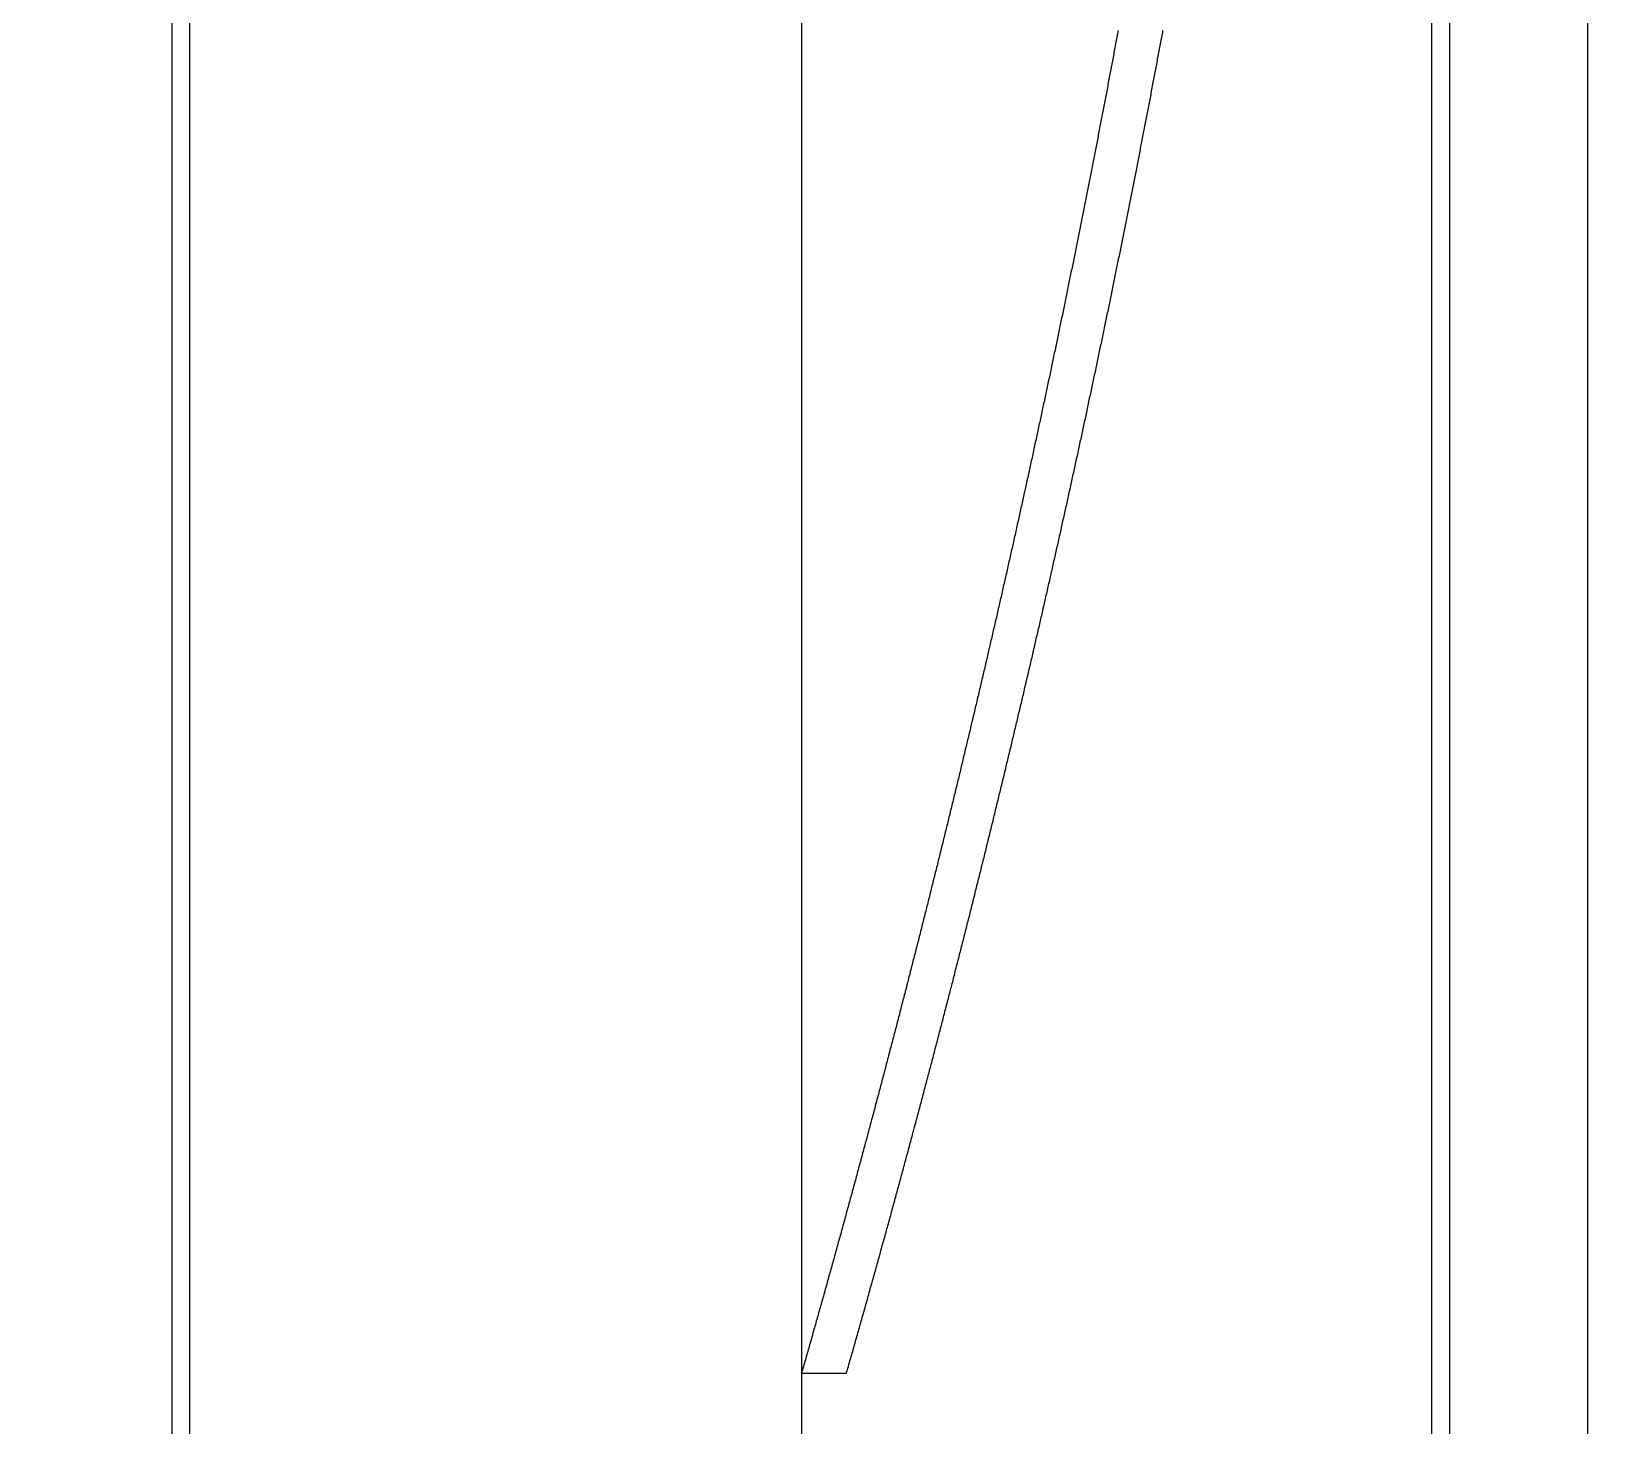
# Model space of a CAD drawing. Extents: x -7000 to 3750, y -6210 to 6210.
# Drawn here: x -3262.826 to -3259.053, y 2826.876 to 2830.193 of the extents above; entities that cross this region are included whole.
import ezdxf

# ---------------------------------------------------------------- set-up
doc = ezdxf.new("R2010")
doc.units = 0

msp = doc.modelspace()

# ---------------------------------------------------------------- linework, layer by layer
at = {"layer": 'EOS6MetalLayer'}
msp.add_lwpolyline([(-3259.45, 2814.972), (-3262.45, 2814.972), (-3262.45, 3048.5), (-3406.564, 3048.5), (-3406.564, 2814.972), (-3409.564, 2814.972), (-3409.564, 3051.5), (-3262.45, 3051.5), (-3262.45, 3285.028), (-3259.45, 3285.028)], close=True, dxfattribs=at)
at = {"layer": 'HBSiProtectLayer'}
msp.add_lwpolyline([(-3260.993, 2770), (-3257.621, 2770), (-3257.621, 3330), (-3260.993, 3330)], close=True, dxfattribs=at)
at = {"layer": 'NegLayer'}
msp.add_lwpolyline([(-3262.493, 2825), (-3256.121, 2825), (-3256.121, 3275), (-3262.493, 3275)], close=True, dxfattribs=at)
at = {"layer": 'SiLayer'}
msp.add_lwpolyline([(-3259.493, 2825), (-3259.121, 2825), (-3259.121, 3275), (-3259.493, 3275)], close=True, dxfattribs=at)
msp.add_lwpolyline([(-3260.2395, 2830.196), (-3260.2402, 2830.192), (-3260.241, 2830.188), (-3260.2417, 2830.184), (-3260.2424, 2830.18), (-3260.2432, 2830.176), (-3260.2439, 2830.172), (-3260.2447, 2830.168), (-3260.2454, 2830.164), (-3260.2462, 2830.16), (-3260.2469, 2830.156), (-3260.2477, 2830.152), (-3260.2484, 2830.148), (-3260.2492, 2830.144), (-3260.2499, 2830.14), (-3260.2507, 2830.136), (-3260.2514, 2830.132), (-3260.2522, 2830.128), (-3260.2529, 2830.124), (-3260.2537, 2830.12), (-3260.2544, 2830.116), (-3260.2552, 2830.112), (-3260.2559, 2830.108), (-3260.2567, 2830.104), (-3260.2574, 2830.1), (-3260.2582, 2830.096), (-3260.2589, 2830.092), (-3260.2597, 2830.088), (-3260.2605, 2830.084), (-3260.2612, 2830.08), (-3260.262, 2830.076), (-3260.2627, 2830.072), (-3260.2635, 2830.068), (-3260.2642, 2830.064), (-3260.265, 2830.06), (-3260.2658, 2830.056), (-3260.2665, 2830.052), (-3260.2673, 2830.048), (-3260.268, 2830.044), (-3260.2688, 2830.04), (-3260.2696, 2830.036), (-3260.2703, 2830.032), (-3260.2711, 2830.028), (-3260.2718, 2830.024), (-3260.2726, 2830.02), (-3260.2734, 2830.016), (-3260.2741, 2830.012), (-3260.2749, 2830.008), (-3260.2757, 2830.004), (-3260.2764, 2830), (-3260.2772, 2829.996), (-3260.278, 2829.992), (-3260.2787, 2829.988), (-3260.2795, 2829.984), (-3260.2803, 2829.98), (-3260.2811, 2829.976), (-3260.2818, 2829.972), (-3260.2826, 2829.968), (-3260.2834, 2829.964), (-3260.2841, 2829.96), (-3260.2849, 2829.956), (-3260.2857, 2829.952), (-3260.2865, 2829.948), (-3260.2872, 2829.944), (-3260.288, 2829.94), (-3260.2888, 2829.936), (-3260.2896, 2829.932), (-3260.2903, 2829.928), (-3260.2911, 2829.924), (-3260.2919, 2829.92), (-3260.2927, 2829.916), (-3260.2934, 2829.912), (-3260.2942, 2829.908), (-3260.295, 2829.904), (-3260.2958, 2829.9), (-3260.2965, 2829.896), (-3260.2973, 2829.892), (-3260.2981, 2829.888), (-3260.2989, 2829.884), (-3260.2997, 2829.88), (-3260.3005, 2829.876), (-3260.3012, 2829.872), (-3260.302, 2829.868), (-3260.3028, 2829.864), (-3260.3036, 2829.86), (-3260.3044, 2829.856), (-3260.3052, 2829.852), (-3260.3059, 2829.848), (-3260.3067, 2829.844), (-3260.3075, 2829.84), (-3260.3083, 2829.836), (-3260.3091, 2829.832), (-3260.3099, 2829.828), (-3260.3107, 2829.824), (-3260.3115, 2829.82), (-3260.3123, 2829.816), (-3260.313, 2829.812), (-3260.3138, 2829.808), (-3260.3146, 2829.804), (-3260.3154, 2829.8), (-3260.3162, 2829.796), (-3260.317, 2829.792), (-3260.3178, 2829.788), (-3260.3186, 2829.784), (-3260.3194, 2829.78), (-3260.3202, 2829.776), (-3260.321, 2829.772), (-3260.3218, 2829.768), (-3260.3226, 2829.764), (-3260.3234, 2829.76), (-3260.3242, 2829.756), (-3260.325, 2829.752), (-3260.3258, 2829.748), (-3260.3266, 2829.744), (-3260.3274, 2829.74), (-3260.3282, 2829.736), (-3260.329, 2829.732), (-3260.3298, 2829.728), (-3260.3306, 2829.724), (-3260.3314, 2829.72), (-3260.3322, 2829.716), (-3260.333, 2829.712), (-3260.3338, 2829.708), (-3260.3346, 2829.704), (-3260.3354, 2829.7), (-3260.3362, 2829.696), (-3260.337, 2829.692), (-3260.3378, 2829.688), (-3260.3386, 2829.684), (-3260.3394, 2829.68), (-3260.3402, 2829.676), (-3260.341, 2829.672), (-3260.3418, 2829.668), (-3260.3426, 2829.664), (-3260.3434, 2829.66), (-3260.3443, 2829.656), (-3260.3451, 2829.652), (-3260.3459, 2829.648), (-3260.3467, 2829.644), (-3260.3475, 2829.64), (-3260.3483, 2829.636), (-3260.3491, 2829.632), (-3260.3499, 2829.628), (-3260.3508, 2829.624), (-3260.3516, 2829.62), (-3260.3524, 2829.616), (-3260.3532, 2829.612), (-3260.354, 2829.608), (-3260.3548, 2829.604), (-3260.3557, 2829.6), (-3260.3565, 2829.596), (-3260.3573, 2829.592), (-3260.3581, 2829.588), (-3260.3589, 2829.584), (-3260.3597, 2829.58), (-3260.3606, 2829.576), (-3260.3614, 2829.572), (-3260.3622, 2829.568), (-3260.363, 2829.564), (-3260.3639, 2829.56), (-3260.3647, 2829.556), (-3260.3655, 2829.552), (-3260.3663, 2829.548), (-3260.3671, 2829.544), (-3260.368, 2829.54), (-3260.3688, 2829.536), (-3260.3696, 2829.532), (-3260.3704, 2829.528), (-3260.3713, 2829.524), (-3260.3721, 2829.52), (-3260.3729, 2829.516), (-3260.3738, 2829.512), (-3260.3746, 2829.508), (-3260.3754, 2829.504), (-3260.3762, 2829.5), (-3260.3771, 2829.496), (-3260.3779, 2829.492), (-3260.3787, 2829.488), (-3260.3796, 2829.484), (-3260.3804, 2829.48), (-3260.3812, 2829.476), (-3260.3821, 2829.472), (-3260.3829, 2829.468), (-3260.3837, 2829.464), (-3260.3846, 2829.46), (-3260.3854, 2829.456), (-3260.3862, 2829.452), (-3260.3871, 2829.448), (-3260.3879, 2829.444), (-3260.3888, 2829.44), (-3260.3896, 2829.436), (-3260.3904, 2829.432), (-3260.3913, 2829.428), (-3260.3921, 2829.424), (-3260.3929, 2829.42), (-3260.3938, 2829.416), (-3260.3946, 2829.412), (-3260.3955, 2829.408), (-3260.3963, 2829.404), (-3260.3972, 2829.4), (-3260.398, 2829.396), (-3260.3988, 2829.392), (-3260.3997, 2829.388), (-3260.4005, 2829.384), (-3260.4014, 2829.38), (-3260.4022, 2829.376), (-3260.4031, 2829.372), (-3260.4039, 2829.368), (-3260.4048, 2829.364), (-3260.4056, 2829.36), (-3260.4065, 2829.356), (-3260.4073, 2829.352), (-3260.4082, 2829.348), (-3260.409, 2829.344), (-3260.4099, 2829.34), (-3260.4107, 2829.336), (-3260.4116, 2829.332), (-3260.4124, 2829.328), (-3260.4133, 2829.324), (-3260.4141, 2829.32), (-3260.415, 2829.316), (-3260.4158, 2829.312), (-3260.4167, 2829.308), (-3260.4175, 2829.304), (-3260.4184, 2829.3), (-3260.4192, 2829.296), (-3260.4201, 2829.292), (-3260.4209, 2829.288), (-3260.4218, 2829.284), (-3260.4227, 2829.28), (-3260.4235, 2829.276), (-3260.4244, 2829.272), (-3260.4252, 2829.268), (-3260.4261, 2829.264), (-3260.427, 2829.26), (-3260.4278, 2829.256), (-3260.4287, 2829.252), (-3260.4295, 2829.248), (-3260.4304, 2829.244), (-3260.4313, 2829.24), (-3260.4321, 2829.236), (-3260.433, 2829.232), (-3260.4339, 2829.228), (-3260.4347, 2829.224), (-3260.4356, 2829.22), (-3260.4365, 2829.216), (-3260.4373, 2829.212), (-3260.4382, 2829.208), (-3260.4391, 2829.204), (-3260.4399, 2829.2), (-3260.4408, 2829.196), (-3260.4417, 2829.192), (-3260.4425, 2829.188), (-3260.4434, 2829.184), (-3260.4443, 2829.18), (-3260.4451, 2829.176), (-3260.446, 2829.172), (-3260.4469, 2829.168), (-3260.4478, 2829.164), (-3260.4486, 2829.16), (-3260.4495, 2829.156), (-3260.4504, 2829.152), (-3260.4512, 2829.148), (-3260.4521, 2829.144), (-3260.453, 2829.14), (-3260.4539, 2829.136), (-3260.4547, 2829.132), (-3260.4556, 2829.128), (-3260.4565, 2829.124), (-3260.4574, 2829.12), (-3260.4583, 2829.116), (-3260.4591, 2829.112), (-3260.46, 2829.108), (-3260.4609, 2829.104), (-3260.4618, 2829.1), (-3260.4627, 2829.096), (-3260.4635, 2829.092), (-3260.4644, 2829.088), (-3260.4653, 2829.084), (-3260.4662, 2829.08), (-3260.4671, 2829.076), (-3260.468, 2829.072), (-3260.4688, 2829.068), (-3260.4697, 2829.064), (-3260.4706, 2829.06), (-3260.4715, 2829.056), (-3260.4724, 2829.052), (-3260.4733, 2829.048), (-3260.4742, 2829.044), (-3260.475, 2829.04), (-3260.4759, 2829.036), (-3260.4768, 2829.032), (-3260.4777, 2829.028), (-3260.4786, 2829.024), (-3260.4795, 2829.02), (-3260.4804, 2829.016), (-3260.4813, 2829.012), (-3260.4822, 2829.008), (-3260.4831, 2829.004), (-3260.4839, 2829), (-3260.4848, 2828.996), (-3260.4857, 2828.992), (-3260.4866, 2828.988), (-3260.4875, 2828.984), (-3260.4884, 2828.98), (-3260.4893, 2828.976), (-3260.4902, 2828.972), (-3260.4911, 2828.968), (-3260.492, 2828.964), (-3260.4929, 2828.96), (-3260.4938, 2828.956), (-3260.4947, 2828.952), (-3260.4956, 2828.948), (-3260.4965, 2828.944), (-3260.4974, 2828.94), (-3260.4983, 2828.936), (-3260.4992, 2828.932), (-3260.5001, 2828.928), (-3260.501, 2828.924), (-3260.5019, 2828.92), (-3260.5028, 2828.916), (-3260.5037, 2828.912), (-3260.5046, 2828.908), (-3260.5055, 2828.904), (-3260.5064, 2828.9), (-3260.5073, 2828.896), (-3260.5082, 2828.892), (-3260.5091, 2828.888), (-3260.5101, 2828.884), (-3260.511, 2828.88), (-3260.5119, 2828.876), (-3260.5128, 2828.872), (-3260.5137, 2828.868), (-3260.5146, 2828.864), (-3260.5155, 2828.86), (-3260.5164, 2828.856), (-3260.5173, 2828.852), (-3260.5182, 2828.848), (-3260.5192, 2828.844), (-3260.5201, 2828.84), (-3260.521, 2828.836), (-3260.5219, 2828.832), (-3260.5228, 2828.828), (-3260.5237, 2828.824), (-3260.5246, 2828.82), (-3260.5256, 2828.816), (-3260.5265, 2828.812), (-3260.5274, 2828.808), (-3260.5283, 2828.804), (-3260.5292, 2828.8), (-3260.5301, 2828.796), (-3260.5311, 2828.792), (-3260.532, 2828.788), (-3260.5329, 2828.784), (-3260.5338, 2828.78), (-3260.5347, 2828.776), (-3260.5357, 2828.772), (-3260.5366, 2828.768), (-3260.5375, 2828.764), (-3260.5384, 2828.76), (-3260.5394, 2828.756), (-3260.5403, 2828.752), (-3260.5412, 2828.748), (-3260.5421, 2828.744), (-3260.5431, 2828.74), (-3260.544, 2828.736), (-3260.5449, 2828.732), (-3260.5458, 2828.728), (-3260.5468, 2828.724), (-3260.5477, 2828.72), (-3260.5486, 2828.716), (-3260.5496, 2828.712), (-3260.5505, 2828.708), (-3260.5514, 2828.704), (-3260.5523, 2828.7), (-3260.5533, 2828.696), (-3260.5542, 2828.692), (-3260.5551, 2828.688), (-3260.5561, 2828.684), (-3260.557, 2828.68), (-3260.5579, 2828.676), (-3260.5589, 2828.672), (-3260.5598, 2828.668), (-3260.5607, 2828.664), (-3260.5617, 2828.66), (-3260.5626, 2828.656), (-3260.5636, 2828.652), (-3260.5645, 2828.648), (-3260.5654, 2828.644), (-3260.5664, 2828.64), (-3260.5673, 2828.636), (-3260.5682, 2828.632), (-3260.5692, 2828.628), (-3260.5701, 2828.624), (-3260.5711, 2828.62), (-3260.572, 2828.616), (-3260.5729, 2828.612), (-3260.5739, 2828.608), (-3260.5748, 2828.604), (-3260.5758, 2828.6), (-3260.5767, 2828.596), (-3260.5777, 2828.592), (-3260.5786, 2828.588), (-3260.5796, 2828.584), (-3260.5805, 2828.58), (-3260.5814, 2828.576), (-3260.5824, 2828.572), (-3260.5833, 2828.568), (-3260.5843, 2828.564), (-3260.5852, 2828.56), (-3260.5862, 2828.556), (-3260.5871, 2828.552), (-3260.5881, 2828.548), (-3260.589, 2828.544), (-3260.59, 2828.54), (-3260.5909, 2828.536), (-3260.5919, 2828.532), (-3260.5928, 2828.528), (-3260.5938, 2828.524), (-3260.5947, 2828.52), (-3260.5957, 2828.516), (-3260.5967, 2828.512), (-3260.5976, 2828.508), (-3260.5986, 2828.504), (-3260.5995, 2828.5), (-3260.6005, 2828.496), (-3260.6014, 2828.492), (-3260.6024, 2828.488), (-3260.6033, 2828.484), (-3260.6043, 2828.48), (-3260.6053, 2828.476), (-3260.6062, 2828.472), (-3260.6072, 2828.468), (-3260.6081, 2828.464), (-3260.6091, 2828.46), (-3260.6101, 2828.456), (-3260.611, 2828.452), (-3260.612, 2828.448), (-3260.613, 2828.444), (-3260.6139, 2828.44), (-3260.6149, 2828.436), (-3260.6158, 2828.432), (-3260.6168, 2828.428), (-3260.6178, 2828.424), (-3260.6187, 2828.42), (-3260.6197, 2828.416), (-3260.6207, 2828.412), (-3260.6216, 2828.408), (-3260.6226, 2828.404), (-3260.6236, 2828.4), (-3260.6245, 2828.396), (-3260.6255, 2828.392), (-3260.6265, 2828.388), (-3260.6275, 2828.384), (-3260.6284, 2828.38), (-3260.6294, 2828.376), (-3260.6304, 2828.372), (-3260.6313, 2828.368), (-3260.6323, 2828.364), (-3260.6333, 2828.36), (-3260.6343, 2828.356), (-3260.6352, 2828.352), (-3260.6362, 2828.348), (-3260.6372, 2828.344), (-3260.6382, 2828.34), (-3260.6391, 2828.336), (-3260.6401, 2828.332), (-3260.6411, 2828.328), (-3260.6421, 2828.324), (-3260.643, 2828.32), (-3260.644, 2828.316), (-3260.645, 2828.312), (-3260.646, 2828.308), (-3260.647, 2828.304), (-3260.6479, 2828.3), (-3260.6489, 2828.296), (-3260.6499, 2828.292), (-3260.6509, 2828.288), (-3260.6519, 2828.284), (-3260.6529, 2828.28), (-3260.6538, 2828.276), (-3260.6548, 2828.272), (-3260.6558, 2828.268), (-3260.6568, 2828.264), (-3260.6578, 2828.26), (-3260.6588, 2828.256), (-3260.6598, 2828.252), (-3260.6607, 2828.248), (-3260.6617, 2828.244), (-3260.6627, 2828.24), (-3260.6637, 2828.236), (-3260.6647, 2828.232), (-3260.6657, 2828.228), (-3260.6667, 2828.224), (-3260.6677, 2828.22), (-3260.6687, 2828.216), (-3260.6697, 2828.212), (-3260.6706, 2828.208), (-3260.6716, 2828.204), (-3260.6726, 2828.2), (-3260.6736, 2828.196), (-3260.6746, 2828.192), (-3260.6756, 2828.188), (-3260.6766, 2828.184), (-3260.6776, 2828.18), (-3260.6786, 2828.176), (-3260.6796, 2828.172), (-3260.6806, 2828.168), (-3260.6816, 2828.164), (-3260.6826, 2828.16), (-3260.6836, 2828.156), (-3260.6846, 2828.152), (-3260.6856, 2828.148), (-3260.6866, 2828.144), (-3260.6876, 2828.14), (-3260.6886, 2828.136), (-3260.6896, 2828.132), (-3260.6906, 2828.128), (-3260.6916, 2828.124), (-3260.6926, 2828.12), (-3260.6936, 2828.116), (-3260.6946, 2828.112), (-3260.6956, 2828.108), (-3260.6966, 2828.104), (-3260.6976, 2828.1), (-3260.6986, 2828.096), (-3260.6996, 2828.092), (-3260.7006, 2828.088), (-3260.7017, 2828.084), (-3260.7027, 2828.08), (-3260.7037, 2828.076), (-3260.7047, 2828.072), (-3260.7057, 2828.068), (-3260.7067, 2828.064), (-3260.7077, 2828.06), (-3260.7087, 2828.056), (-3260.7097, 2828.052), (-3260.7108, 2828.048), (-3260.7118, 2828.044), (-3260.7128, 2828.04), (-3260.7138, 2828.036), (-3260.7148, 2828.032), (-3260.7158, 2828.028), (-3260.7168, 2828.024), (-3260.7179, 2828.02), (-3260.7189, 2828.016), (-3260.7199, 2828.012), (-3260.7209, 2828.008), (-3260.7219, 2828.004), (-3260.7229, 2828), (-3260.724, 2827.996), (-3260.725, 2827.992), (-3260.726, 2827.988), (-3260.727, 2827.984), (-3260.728, 2827.98), (-3260.7291, 2827.976), (-3260.7301, 2827.972), (-3260.7311, 2827.968), (-3260.7321, 2827.964), (-3260.7332, 2827.96), (-3260.7342, 2827.956), (-3260.7352, 2827.952), (-3260.7362, 2827.948), (-3260.7373, 2827.944), (-3260.7383, 2827.94), (-3260.7393, 2827.936), (-3260.7403, 2827.932), (-3260.7414, 2827.928), (-3260.7424, 2827.924), (-3260.7434, 2827.92), (-3260.7444, 2827.916), (-3260.7455, 2827.912), (-3260.7465, 2827.908), (-3260.7475, 2827.904), (-3260.7486, 2827.9), (-3260.7496, 2827.896), (-3260.7506, 2827.892), (-3260.7517, 2827.888), (-3260.7527, 2827.884), (-3260.7537, 2827.88), (-3260.7548, 2827.876), (-3260.7558, 2827.872), (-3260.7568, 2827.868), (-3260.7579, 2827.864), (-3260.7589, 2827.86), (-3260.7599, 2827.856), (-3260.761, 2827.852), (-3260.762, 2827.848), (-3260.7631, 2827.844), (-3260.7641, 2827.84), (-3260.7651, 2827.836), (-3260.7662, 2827.832), (-3260.7672, 2827.828), (-3260.7682, 2827.824), (-3260.7693, 2827.82), (-3260.7703, 2827.816), (-3260.7714, 2827.812), (-3260.7724, 2827.808), (-3260.7735, 2827.804), (-3260.7745, 2827.8), (-3260.7755, 2827.796), (-3260.7766, 2827.792), (-3260.7776, 2827.788), (-3260.7787, 2827.784), (-3260.7797, 2827.78), (-3260.7808, 2827.776), (-3260.7818, 2827.772), (-3260.7829, 2827.768), (-3260.7839, 2827.764), (-3260.785, 2827.76), (-3260.786, 2827.756), (-3260.7871, 2827.752), (-3260.7881, 2827.748), (-3260.7892, 2827.744), (-3260.7902, 2827.74), (-3260.7913, 2827.736), (-3260.7923, 2827.732), (-3260.7934, 2827.728), (-3260.7944, 2827.724), (-3260.7955, 2827.72), (-3260.7965, 2827.716), (-3260.7976, 2827.712), (-3260.7986, 2827.708), (-3260.7997, 2827.704), (-3260.8008, 2827.7), (-3260.8018, 2827.696), (-3260.8029, 2827.692), (-3260.8039, 2827.688), (-3260.805, 2827.684), (-3260.806, 2827.68), (-3260.8071, 2827.676), (-3260.8082, 2827.672), (-3260.8092, 2827.668), (-3260.8103, 2827.664), (-3260.8113, 2827.66), (-3260.8124, 2827.656), (-3260.8135, 2827.652), (-3260.8145, 2827.648), (-3260.8156, 2827.644), (-3260.8167, 2827.64), (-3260.8177, 2827.636), (-3260.8188, 2827.632), (-3260.8198, 2827.628), (-3260.8209, 2827.624), (-3260.822, 2827.62), (-3260.823, 2827.616), (-3260.8241, 2827.612), (-3260.8252, 2827.608), (-3260.8262, 2827.604), (-3260.8273, 2827.6), (-3260.8284, 2827.596), (-3260.8295, 2827.592), (-3260.8305, 2827.588), (-3260.8316, 2827.584), (-3260.8327, 2827.58), (-3260.8337, 2827.576), (-3260.8348, 2827.572), (-3260.8359, 2827.568), (-3260.837, 2827.564), (-3260.838, 2827.56), (-3260.8391, 2827.556), (-3260.8402, 2827.552), (-3260.8413, 2827.548), (-3260.8423, 2827.544), (-3260.8434, 2827.54), (-3260.8445, 2827.536), (-3260.8456, 2827.532), (-3260.8466, 2827.528), (-3260.8477, 2827.524), (-3260.8488, 2827.52), (-3260.8499, 2827.516), (-3260.8509, 2827.512), (-3260.852, 2827.508), (-3260.8531, 2827.504), (-3260.8542, 2827.5), (-3260.8553, 2827.496), (-3260.8564, 2827.492), (-3260.8574, 2827.488), (-3260.8585, 2827.484), (-3260.8596, 2827.48), (-3260.8607, 2827.476), (-3260.8618, 2827.472), (-3260.8629, 2827.468), (-3260.8639, 2827.464), (-3260.865, 2827.46), (-3260.8661, 2827.456), (-3260.8672, 2827.452), (-3260.8683, 2827.448), (-3260.8694, 2827.444), (-3260.8705, 2827.44), (-3260.8716, 2827.436), (-3260.8726, 2827.432), (-3260.8737, 2827.428), (-3260.8748, 2827.424), (-3260.8759, 2827.42), (-3260.877, 2827.416), (-3260.8781, 2827.412), (-3260.8792, 2827.408), (-3260.8803, 2827.404), (-3260.8814, 2827.4), (-3260.8825, 2827.396), (-3260.8836, 2827.392), (-3260.8847, 2827.388), (-3260.8858, 2827.384), (-3260.8869, 2827.38), (-3260.8879, 2827.376), (-3260.889, 2827.372), (-3260.8901, 2827.368), (-3260.8912, 2827.364), (-3260.8923, 2827.36), (-3260.8934, 2827.356), (-3260.8945, 2827.352), (-3260.8956, 2827.348), (-3260.8967, 2827.344), (-3260.8978, 2827.34), (-3260.8989, 2827.336), (-3260.9, 2827.332), (-3260.9011, 2827.328), (-3260.9022, 2827.324), (-3260.9034, 2827.32), (-3260.9045, 2827.316), (-3260.9056, 2827.312), (-3260.9067, 2827.308), (-3260.9078, 2827.304), (-3260.9089, 2827.3), (-3260.91, 2827.296), (-3260.9111, 2827.292), (-3260.9122, 2827.288), (-3260.9133, 2827.284), (-3260.9144, 2827.28), (-3260.9155, 2827.276), (-3260.9166, 2827.272), (-3260.9177, 2827.268), (-3260.9189, 2827.264), (-3260.92, 2827.26), (-3260.9211, 2827.256), (-3260.9222, 2827.252), (-3260.9233, 2827.248), (-3260.9244, 2827.244), (-3260.9255, 2827.24), (-3260.9266, 2827.236), (-3260.9278, 2827.232), (-3260.9289, 2827.228), (-3260.93, 2827.224), (-3260.9311, 2827.22), (-3260.9322, 2827.216), (-3260.9333, 2827.212), (-3260.9345, 2827.208), (-3260.9356, 2827.204), (-3260.9367, 2827.2), (-3260.9378, 2827.196), (-3260.9389, 2827.192), (-3260.94, 2827.188), (-3260.9412, 2827.184), (-3260.9423, 2827.18), (-3260.9434, 2827.176), (-3260.9445, 2827.172), (-3260.9457, 2827.168), (-3260.9468, 2827.164), (-3260.9479, 2827.16), (-3260.949, 2827.156), (-3260.9501, 2827.152), (-3260.9513, 2827.148), (-3260.9524, 2827.144), (-3260.9535, 2827.14), (-3260.9547, 2827.136), (-3260.9558, 2827.132), (-3260.9569, 2827.128), (-3260.958, 2827.124), (-3260.9592, 2827.12), (-3260.9603, 2827.116), (-3260.9614, 2827.112), (-3260.9625, 2827.108), (-3260.9637, 2827.104), (-3260.9648, 2827.1), (-3260.9659, 2827.096), (-3260.9671, 2827.092), (-3260.9682, 2827.088), (-3260.9693, 2827.084), (-3260.9705, 2827.08), (-3260.9716, 2827.076), (-3260.9727, 2827.072), (-3260.9739, 2827.068), (-3260.975, 2827.064), (-3260.9761, 2827.06), (-3260.9773, 2827.056), (-3260.9784, 2827.052), (-3260.9796, 2827.048), (-3260.9807, 2827.044), (-3260.9818, 2827.04), (-3260.983, 2827.036), (-3260.9841, 2827.032), (-3260.9853, 2827.028), (-3260.9864, 2827.024), (-3260.9875, 2827.02), (-3260.9887, 2827.016), (-3260.9898, 2827.012), (-3260.991, 2827.008), (-3260.9921, 2827.004), (-3260.9932, 2827), (-3260.8862, 2827), (-3260.8851, 2827.004), (-3260.884, 2827.008), (-3260.8828, 2827.012), (-3260.8817, 2827.016), (-3260.8805, 2827.02), (-3260.8794, 2827.024), (-3260.8783, 2827.028), (-3260.8771, 2827.032), (-3260.876, 2827.036), (-3260.8748, 2827.04), (-3260.8737, 2827.044), (-3260.8726, 2827.048), (-3260.8714, 2827.052), (-3260.8703, 2827.056), (-3260.8691, 2827.06), (-3260.868, 2827.064), (-3260.8669, 2827.068), (-3260.8657, 2827.072), (-3260.8646, 2827.076), (-3260.8635, 2827.08), (-3260.8623, 2827.084), (-3260.8612, 2827.088), (-3260.8601, 2827.092), (-3260.8589, 2827.096), (-3260.8578, 2827.1), (-3260.8567, 2827.104), (-3260.8555, 2827.108), (-3260.8544, 2827.112), (-3260.8533, 2827.116), (-3260.8522, 2827.12), (-3260.851, 2827.124), (-3260.8499, 2827.128), (-3260.8488, 2827.132), (-3260.8477, 2827.136), (-3260.8465, 2827.14), (-3260.8454, 2827.144), (-3260.8443, 2827.148), (-3260.8431, 2827.152), (-3260.842, 2827.156), (-3260.8409, 2827.16), (-3260.8398, 2827.164), (-3260.8387, 2827.168), (-3260.8375, 2827.172), (-3260.8364, 2827.176), (-3260.8353, 2827.18), (-3260.8342, 2827.184), (-3260.833, 2827.188), (-3260.8319, 2827.192), (-3260.8308, 2827.196), (-3260.8297, 2827.2), (-3260.8286, 2827.204), (-3260.8275, 2827.208), (-3260.8263, 2827.212), (-3260.8252, 2827.216), (-3260.8241, 2827.22), (-3260.823, 2827.224), (-3260.8219, 2827.228), (-3260.8208, 2827.232), (-3260.8196, 2827.236), (-3260.8185, 2827.24), (-3260.8174, 2827.244), (-3260.8163, 2827.248), (-3260.8152, 2827.252), (-3260.8141, 2827.256), (-3260.813, 2827.26), (-3260.8119, 2827.264), (-3260.8107, 2827.268), (-3260.8096, 2827.272), (-3260.8085, 2827.276), (-3260.8074, 2827.28), (-3260.8063, 2827.284), (-3260.8052, 2827.288), (-3260.8041, 2827.292), (-3260.803, 2827.296), (-3260.8019, 2827.3), (-3260.8008, 2827.304), (-3260.7997, 2827.308), (-3260.7986, 2827.312), (-3260.7975, 2827.316), (-3260.7964, 2827.32), (-3260.7952, 2827.324), (-3260.7941, 2827.328), (-3260.793, 2827.332), (-3260.7919, 2827.336), (-3260.7908, 2827.34), (-3260.7897, 2827.344), (-3260.7886, 2827.348), (-3260.7875, 2827.352), (-3260.7864, 2827.356), (-3260.7853, 2827.36), (-3260.7842, 2827.364), (-3260.7831, 2827.368), (-3260.782, 2827.372), (-3260.7809, 2827.376), (-3260.7799, 2827.38), (-3260.7788, 2827.384), (-3260.7777, 2827.388), (-3260.7766, 2827.392), (-3260.7755, 2827.396), (-3260.7744, 2827.4), (-3260.7733, 2827.404), (-3260.7722, 2827.408), (-3260.7711, 2827.412), (-3260.77, 2827.416), (-3260.7689, 2827.42), (-3260.7678, 2827.424), (-3260.7667, 2827.428), (-3260.7656, 2827.432), (-3260.7646, 2827.436), (-3260.7635, 2827.44), (-3260.7624, 2827.444), (-3260.7613, 2827.448), (-3260.7602, 2827.452), (-3260.7591, 2827.456), (-3260.758, 2827.46), (-3260.7569, 2827.464), (-3260.7559, 2827.468), (-3260.7548, 2827.472), (-3260.7537, 2827.476), (-3260.7526, 2827.48), (-3260.7515, 2827.484), (-3260.7504, 2827.488), (-3260.7494, 2827.492), (-3260.7483, 2827.496), (-3260.7472, 2827.5), (-3260.7461, 2827.504), (-3260.745, 2827.508), (-3260.7439, 2827.512), (-3260.7429, 2827.516), (-3260.7418, 2827.52), (-3260.7407, 2827.524), (-3260.7396, 2827.528), (-3260.7386, 2827.532), (-3260.7375, 2827.536), (-3260.7364, 2827.54), (-3260.7353, 2827.544), (-3260.7343, 2827.548), (-3260.7332, 2827.552), (-3260.7321, 2827.556), (-3260.731, 2827.56), (-3260.73, 2827.564), (-3260.7289, 2827.568), (-3260.7278, 2827.572), (-3260.7267, 2827.576), (-3260.7257, 2827.58), (-3260.7246, 2827.584), (-3260.7235, 2827.588), (-3260.7225, 2827.592), (-3260.7214, 2827.596), (-3260.7203, 2827.6), (-3260.7192, 2827.604), (-3260.7182, 2827.608), (-3260.7171, 2827.612), (-3260.716, 2827.616), (-3260.715, 2827.62), (-3260.7139, 2827.624), (-3260.7128, 2827.628), (-3260.7118, 2827.632), (-3260.7107, 2827.636), (-3260.7097, 2827.64), (-3260.7086, 2827.644), (-3260.7075, 2827.648), (-3260.7065, 2827.652), (-3260.7054, 2827.656), (-3260.7043, 2827.66), (-3260.7033, 2827.664), (-3260.7022, 2827.668), (-3260.7012, 2827.672), (-3260.7001, 2827.676), (-3260.699, 2827.68), (-3260.698, 2827.684), (-3260.6969, 2827.688), (-3260.6959, 2827.692), (-3260.6948, 2827.696), (-3260.6938, 2827.7), (-3260.6927, 2827.704), (-3260.6916, 2827.708), (-3260.6906, 2827.712), (-3260.6895, 2827.716), (-3260.6885, 2827.72), (-3260.6874, 2827.724), (-3260.6864, 2827.728), (-3260.6853, 2827.732), (-3260.6843, 2827.736), (-3260.6832, 2827.74), (-3260.6822, 2827.744), (-3260.6811, 2827.748), (-3260.6801, 2827.752), (-3260.679, 2827.756), (-3260.678, 2827.76), (-3260.6769, 2827.764), (-3260.6759, 2827.768), (-3260.6748, 2827.772), (-3260.6738, 2827.776), (-3260.6727, 2827.78), (-3260.6717, 2827.784), (-3260.6706, 2827.788), (-3260.6696, 2827.792), (-3260.6685, 2827.796), (-3260.6675, 2827.8), (-3260.6665, 2827.804), (-3260.6654, 2827.808), (-3260.6644, 2827.812), (-3260.6633, 2827.816), (-3260.6623, 2827.82), (-3260.6612, 2827.824), (-3260.6602, 2827.828), (-3260.6592, 2827.832), (-3260.6581, 2827.836), (-3260.6571, 2827.84), (-3260.6561, 2827.844), (-3260.655, 2827.848), (-3260.654, 2827.852), (-3260.6529, 2827.856), (-3260.6519, 2827.86), (-3260.6509, 2827.864), (-3260.6498, 2827.868), (-3260.6488, 2827.872), (-3260.6478, 2827.876), (-3260.6467, 2827.88), (-3260.6457, 2827.884), (-3260.6447, 2827.888), (-3260.6436, 2827.892), (-3260.6426, 2827.896), (-3260.6416, 2827.9), (-3260.6405, 2827.904), (-3260.6395, 2827.908), (-3260.6385, 2827.912), (-3260.6374, 2827.916), (-3260.6364, 2827.92), (-3260.6354, 2827.924), (-3260.6344, 2827.928), (-3260.6333, 2827.932), (-3260.6323, 2827.936), (-3260.6313, 2827.94), (-3260.6303, 2827.944), (-3260.6292, 2827.948), (-3260.6282, 2827.952), (-3260.6272, 2827.956), (-3260.6262, 2827.96), (-3260.6251, 2827.964), (-3260.6241, 2827.968), (-3260.6231, 2827.972), (-3260.6221, 2827.976), (-3260.621, 2827.98), (-3260.62, 2827.984), (-3260.619, 2827.988), (-3260.618, 2827.992), (-3260.617, 2827.996), (-3260.6159, 2828), (-3260.6149, 2828.004), (-3260.6139, 2828.008), (-3260.6129, 2828.012), (-3260.6119, 2828.016), (-3260.6109, 2828.02), (-3260.6098, 2828.024), (-3260.6088, 2828.028), (-3260.6078, 2828.032), (-3260.6068, 2828.036), (-3260.6058, 2828.04), (-3260.6048, 2828.044), (-3260.6038, 2828.048), (-3260.6027, 2828.052), (-3260.6017, 2828.056), (-3260.6007, 2828.06), (-3260.5997, 2828.064), (-3260.5987, 2828.068), (-3260.5977, 2828.072), (-3260.5967, 2828.076), (-3260.5957, 2828.08), (-3260.5947, 2828.084), (-3260.5936, 2828.088), (-3260.5926, 2828.092), (-3260.5916, 2828.096), (-3260.5906, 2828.1), (-3260.5896, 2828.104), (-3260.5886, 2828.108), (-3260.5876, 2828.112), (-3260.5866, 2828.116), (-3260.5856, 2828.12), (-3260.5846, 2828.124), (-3260.5836, 2828.128), (-3260.5826, 2828.132), (-3260.5816, 2828.136), (-3260.5806, 2828.14), (-3260.5796, 2828.144), (-3260.5786, 2828.148), (-3260.5776, 2828.152), (-3260.5766, 2828.156), (-3260.5756, 2828.16), (-3260.5746, 2828.164), (-3260.5736, 2828.168), (-3260.5726, 2828.172), (-3260.5716, 2828.176), (-3260.5706, 2828.18), (-3260.5696, 2828.184), (-3260.5686, 2828.188), (-3260.5676, 2828.192), (-3260.5666, 2828.196), (-3260.5656, 2828.2), (-3260.5646, 2828.204), (-3260.5636, 2828.208), (-3260.5627, 2828.212), (-3260.5617, 2828.216), (-3260.5607, 2828.22), (-3260.5597, 2828.224), (-3260.5587, 2828.228), (-3260.5577, 2828.232), (-3260.5567, 2828.236), (-3260.5557, 2828.24), (-3260.5547, 2828.244), (-3260.5537, 2828.248), (-3260.5528, 2828.252), (-3260.5518, 2828.256), (-3260.5508, 2828.26), (-3260.5498, 2828.264), (-3260.5488, 2828.268), (-3260.5478, 2828.272), (-3260.5468, 2828.276), (-3260.5459, 2828.28), (-3260.5449, 2828.284), (-3260.5439, 2828.288), (-3260.5429, 2828.292), (-3260.5419, 2828.296), (-3260.5409, 2828.3), (-3260.54, 2828.304), (-3260.539, 2828.308), (-3260.538, 2828.312), (-3260.537, 2828.316), (-3260.536, 2828.32), (-3260.5351, 2828.324), (-3260.5341, 2828.328), (-3260.5331, 2828.332), (-3260.5321, 2828.336), (-3260.5312, 2828.34), (-3260.5302, 2828.344), (-3260.5292, 2828.348), (-3260.5282, 2828.352), (-3260.5273, 2828.356), (-3260.5263, 2828.36), (-3260.5253, 2828.364), (-3260.5243, 2828.368), (-3260.5234, 2828.372), (-3260.5224, 2828.376), (-3260.5214, 2828.38), (-3260.5205, 2828.384), (-3260.5195, 2828.388), (-3260.5185, 2828.392), (-3260.5175, 2828.396), (-3260.5166, 2828.4), (-3260.5156, 2828.404), (-3260.5146, 2828.408), (-3260.5137, 2828.412), (-3260.5127, 2828.416), (-3260.5117, 2828.42), (-3260.5108, 2828.424), (-3260.5098, 2828.428), (-3260.5088, 2828.432), (-3260.5079, 2828.436), (-3260.5069, 2828.44), (-3260.506, 2828.444), (-3260.505, 2828.448), (-3260.504, 2828.452), (-3260.5031, 2828.456), (-3260.5021, 2828.46), (-3260.5011, 2828.464), (-3260.5002, 2828.468), (-3260.4992, 2828.472), (-3260.4983, 2828.476), (-3260.4973, 2828.48), (-3260.4963, 2828.484), (-3260.4954, 2828.488), (-3260.4944, 2828.492), (-3260.4935, 2828.496), (-3260.4925, 2828.5), (-3260.4916, 2828.504), (-3260.4906, 2828.508), (-3260.4897, 2828.512), (-3260.4887, 2828.516), (-3260.4877, 2828.52), (-3260.4868, 2828.524), (-3260.4858, 2828.528), (-3260.4849, 2828.532), (-3260.4839, 2828.536), (-3260.483, 2828.54), (-3260.482, 2828.544), (-3260.4811, 2828.548), (-3260.4801, 2828.552), (-3260.4792, 2828.556), (-3260.4782, 2828.56), (-3260.4773, 2828.564), (-3260.4763, 2828.568), (-3260.4754, 2828.572), (-3260.4744, 2828.576), (-3260.4735, 2828.58), (-3260.4726, 2828.584), (-3260.4716, 2828.588), (-3260.4707, 2828.592), (-3260.4697, 2828.596), (-3260.4688, 2828.6), (-3260.4678, 2828.604), (-3260.4669, 2828.608), (-3260.4659, 2828.612), (-3260.465, 2828.616), (-3260.4641, 2828.62), (-3260.4631, 2828.624), (-3260.4622, 2828.628), (-3260.4612, 2828.632), (-3260.4603, 2828.636), (-3260.4594, 2828.64), (-3260.4584, 2828.644), (-3260.4575, 2828.648), (-3260.4566, 2828.652), (-3260.4556, 2828.656), (-3260.4547, 2828.66), (-3260.4537, 2828.664), (-3260.4528, 2828.668), (-3260.4519, 2828.672), (-3260.4509, 2828.676), (-3260.45, 2828.68), (-3260.4491, 2828.684), (-3260.4481, 2828.688), (-3260.4472, 2828.692), (-3260.4463, 2828.696), (-3260.4453, 2828.7), (-3260.4444, 2828.704), (-3260.4435, 2828.708), (-3260.4426, 2828.712), (-3260.4416, 2828.716), (-3260.4407, 2828.72), (-3260.4398, 2828.724), (-3260.4388, 2828.728), (-3260.4379, 2828.732), (-3260.437, 2828.736), (-3260.4361, 2828.74), (-3260.4351, 2828.744), (-3260.4342, 2828.748), (-3260.4333, 2828.752), (-3260.4324, 2828.756), (-3260.4314, 2828.76), (-3260.4305, 2828.764), (-3260.4296, 2828.768), (-3260.4287, 2828.772), (-3260.4277, 2828.776), (-3260.4268, 2828.78), (-3260.4259, 2828.784), (-3260.425, 2828.788), (-3260.4241, 2828.792), (-3260.4231, 2828.796), (-3260.4222, 2828.8), (-3260.4213, 2828.804), (-3260.4204, 2828.808), (-3260.4195, 2828.812), (-3260.4186, 2828.816), (-3260.4176, 2828.82), (-3260.4167, 2828.824), (-3260.4158, 2828.828), (-3260.4149, 2828.832), (-3260.414, 2828.836), (-3260.4131, 2828.84), (-3260.4122, 2828.844), (-3260.4112, 2828.848), (-3260.4103, 2828.852), (-3260.4094, 2828.856), (-3260.4085, 2828.86), (-3260.4076, 2828.864), (-3260.4067, 2828.868), (-3260.4058, 2828.872), (-3260.4049, 2828.876), (-3260.404, 2828.88), (-3260.4031, 2828.884), (-3260.4021, 2828.888), (-3260.4012, 2828.892), (-3260.4003, 2828.896), (-3260.3994, 2828.9), (-3260.3985, 2828.904), (-3260.3976, 2828.908), (-3260.3967, 2828.912), (-3260.3958, 2828.916), (-3260.3949, 2828.92), (-3260.394, 2828.924), (-3260.3931, 2828.928), (-3260.3922, 2828.932), (-3260.3913, 2828.936), (-3260.3904, 2828.94), (-3260.3895, 2828.944), (-3260.3886, 2828.948), (-3260.3877, 2828.952), (-3260.3868, 2828.956), (-3260.3859, 2828.96), (-3260.385, 2828.964), (-3260.3841, 2828.968), (-3260.3832, 2828.972), (-3260.3823, 2828.976), (-3260.3814, 2828.98), (-3260.3805, 2828.984), (-3260.3796, 2828.988), (-3260.3787, 2828.992), (-3260.3778, 2828.996), (-3260.3769, 2829), (-3260.3761, 2829.004), (-3260.3752, 2829.008), (-3260.3743, 2829.012), (-3260.3734, 2829.016), (-3260.3725, 2829.02), (-3260.3716, 2829.024), (-3260.3707, 2829.028), (-3260.3698, 2829.032), (-3260.3689, 2829.036), (-3260.368, 2829.04), (-3260.3672, 2829.044), (-3260.3663, 2829.048), (-3260.3654, 2829.052), (-3260.3645, 2829.056), (-3260.3636, 2829.06), (-3260.3627, 2829.064), (-3260.3618, 2829.068), (-3260.361, 2829.072), (-3260.3601, 2829.076), (-3260.3592, 2829.08), (-3260.3583, 2829.084), (-3260.3574, 2829.088), (-3260.3565, 2829.092), (-3260.3557, 2829.096), (-3260.3548, 2829.1), (-3260.3539, 2829.104), (-3260.353, 2829.108), (-3260.3521, 2829.112), (-3260.3513, 2829.116), (-3260.3504, 2829.12), (-3260.3495, 2829.124), (-3260.3486, 2829.128), (-3260.3477, 2829.132), (-3260.3469, 2829.136), (-3260.346, 2829.14), (-3260.3451, 2829.144), (-3260.3442, 2829.148), (-3260.3434, 2829.152), (-3260.3425, 2829.156), (-3260.3416, 2829.16), (-3260.3408, 2829.164), (-3260.3399, 2829.168), (-3260.339, 2829.172), (-3260.3381, 2829.176), (-3260.3373, 2829.18), (-3260.3364, 2829.184), (-3260.3355, 2829.188), (-3260.3347, 2829.192), (-3260.3338, 2829.196), (-3260.3329, 2829.2), (-3260.3321, 2829.204), (-3260.3312, 2829.208), (-3260.3303, 2829.212), (-3260.3295, 2829.216), (-3260.3286, 2829.22), (-3260.3277, 2829.224), (-3260.3269, 2829.228), (-3260.326, 2829.232), (-3260.3251, 2829.236), (-3260.3243, 2829.24), (-3260.3234, 2829.244), (-3260.3225, 2829.248), (-3260.3217, 2829.252), (-3260.3208, 2829.256), (-3260.32, 2829.26), (-3260.3191, 2829.264), (-3260.3182, 2829.268), (-3260.3174, 2829.272), (-3260.3165, 2829.276), (-3260.3157, 2829.28), (-3260.3148, 2829.284), (-3260.3139, 2829.288), (-3260.3131, 2829.292), (-3260.3122, 2829.296), (-3260.3114, 2829.3), (-3260.3105, 2829.304), (-3260.3097, 2829.308), (-3260.3088, 2829.312), (-3260.308, 2829.316), (-3260.3071, 2829.32), (-3260.3063, 2829.324), (-3260.3054, 2829.328), (-3260.3046, 2829.332), (-3260.3037, 2829.336), (-3260.3029, 2829.34), (-3260.302, 2829.344), (-3260.3012, 2829.348), (-3260.3003, 2829.352), (-3260.2995, 2829.356), (-3260.2986, 2829.36), (-3260.2978, 2829.364), (-3260.2969, 2829.368), (-3260.2961, 2829.372), (-3260.2952, 2829.376), (-3260.2944, 2829.38), (-3260.2935, 2829.384), (-3260.2927, 2829.388), (-3260.2918, 2829.392), (-3260.291, 2829.396), (-3260.2902, 2829.4), (-3260.2893, 2829.404), (-3260.2885, 2829.408), (-3260.2876, 2829.412), (-3260.2868, 2829.416), (-3260.2859, 2829.42), (-3260.2851, 2829.424), (-3260.2843, 2829.428), (-3260.2834, 2829.432), (-3260.2826, 2829.436), (-3260.2818, 2829.44), (-3260.2809, 2829.444), (-3260.2801, 2829.448), (-3260.2792, 2829.452), (-3260.2784, 2829.456), (-3260.2776, 2829.46), (-3260.2767, 2829.464), (-3260.2759, 2829.468), (-3260.2751, 2829.472), (-3260.2742, 2829.476), (-3260.2734, 2829.48), (-3260.2726, 2829.484), (-3260.2717, 2829.488), (-3260.2709, 2829.492), (-3260.2701, 2829.496), (-3260.2692, 2829.5), (-3260.2684, 2829.504), (-3260.2676, 2829.508), (-3260.2668, 2829.512), (-3260.2659, 2829.516), (-3260.2651, 2829.52), (-3260.2643, 2829.524), (-3260.2634, 2829.528), (-3260.2626, 2829.532), (-3260.2618, 2829.536), (-3260.261, 2829.54), (-3260.2601, 2829.544), (-3260.2593, 2829.548), (-3260.2585, 2829.552), (-3260.2577, 2829.556), (-3260.2569, 2829.56), (-3260.256, 2829.564), (-3260.2552, 2829.568), (-3260.2544, 2829.572), (-3260.2536, 2829.576), (-3260.2527, 2829.58), (-3260.2519, 2829.584), (-3260.2511, 2829.588), (-3260.2503, 2829.592), (-3260.2495, 2829.596), (-3260.2487, 2829.6), (-3260.2478, 2829.604), (-3260.247, 2829.608), (-3260.2462, 2829.612), (-3260.2454, 2829.616), (-3260.2446, 2829.62), (-3260.2438, 2829.624), (-3260.2429, 2829.628), (-3260.2421, 2829.632), (-3260.2413, 2829.636), (-3260.2405, 2829.64), (-3260.2397, 2829.644), (-3260.2389, 2829.648), (-3260.2381, 2829.652), (-3260.2373, 2829.656), (-3260.2364, 2829.66), (-3260.2356, 2829.664), (-3260.2348, 2829.668), (-3260.234, 2829.672), (-3260.2332, 2829.676), (-3260.2324, 2829.68), (-3260.2316, 2829.684), (-3260.2308, 2829.688), (-3260.23, 2829.692), (-3260.2292, 2829.696), (-3260.2284, 2829.7), (-3260.2276, 2829.704), (-3260.2268, 2829.708), (-3260.226, 2829.712), (-3260.2252, 2829.716), (-3260.2244, 2829.72), (-3260.2236, 2829.724), (-3260.2228, 2829.728), (-3260.222, 2829.732), (-3260.2212, 2829.736), (-3260.2204, 2829.74), (-3260.2196, 2829.744), (-3260.2188, 2829.748), (-3260.218, 2829.752), (-3260.2172, 2829.756), (-3260.2164, 2829.76), (-3260.2156, 2829.764), (-3260.2148, 2829.768), (-3260.214, 2829.772), (-3260.2132, 2829.776), (-3260.2124, 2829.78), (-3260.2116, 2829.784), (-3260.2108, 2829.788), (-3260.21, 2829.792), (-3260.2092, 2829.796), (-3260.2084, 2829.8), (-3260.2076, 2829.804), (-3260.2068, 2829.808), (-3260.206, 2829.812), (-3260.2053, 2829.816), (-3260.2045, 2829.82), (-3260.2037, 2829.824), (-3260.2029, 2829.828), (-3260.2021, 2829.832), (-3260.2013, 2829.836), (-3260.2005, 2829.84), (-3260.1997, 2829.844), (-3260.1989, 2829.848), (-3260.1982, 2829.852), (-3260.1974, 2829.856), (-3260.1966, 2829.86), (-3260.1958, 2829.864), (-3260.195, 2829.868), (-3260.1942, 2829.872), (-3260.1935, 2829.876), (-3260.1927, 2829.88), (-3260.1919, 2829.884), (-3260.1911, 2829.888), (-3260.1903, 2829.892), (-3260.1895, 2829.896), (-3260.1888, 2829.9), (-3260.188, 2829.904), (-3260.1872, 2829.908), (-3260.1864, 2829.912), (-3260.1857, 2829.916), (-3260.1849, 2829.92), (-3260.1841, 2829.924), (-3260.1833, 2829.928), (-3260.1826, 2829.932), (-3260.1818, 2829.936), (-3260.181, 2829.94), (-3260.1802, 2829.944), (-3260.1795, 2829.948), (-3260.1787, 2829.952), (-3260.1779, 2829.956), (-3260.1771, 2829.96), (-3260.1764, 2829.964), (-3260.1756, 2829.968), (-3260.1748, 2829.972), (-3260.1741, 2829.976), (-3260.1733, 2829.98), (-3260.1725, 2829.984), (-3260.1717, 2829.988), (-3260.171, 2829.992), (-3260.1702, 2829.996), (-3260.1694, 2830), (-3260.1687, 2830.004), (-3260.1679, 2830.008), (-3260.1671, 2830.012), (-3260.1664, 2830.016), (-3260.1656, 2830.02), (-3260.1648, 2830.024), (-3260.1641, 2830.028), (-3260.1633, 2830.032), (-3260.1626, 2830.036), (-3260.1618, 2830.04), (-3260.161, 2830.044), (-3260.1603, 2830.048), (-3260.1595, 2830.052), (-3260.1588, 2830.056), (-3260.158, 2830.06), (-3260.1572, 2830.064), (-3260.1565, 2830.068), (-3260.1557, 2830.072), (-3260.155, 2830.076), (-3260.1542, 2830.08), (-3260.1535, 2830.084), (-3260.1527, 2830.088), (-3260.1519, 2830.092), (-3260.1512, 2830.096), (-3260.1504, 2830.1), (-3260.1497, 2830.104), (-3260.1489, 2830.108), (-3260.1482, 2830.112), (-3260.1474, 2830.116), (-3260.1467, 2830.12), (-3260.1459, 2830.124), (-3260.1452, 2830.128), (-3260.1444, 2830.132), (-3260.1437, 2830.136), (-3260.1429, 2830.14), (-3260.1422, 2830.144), (-3260.1414, 2830.148), (-3260.1407, 2830.152), (-3260.1399, 2830.156), (-3260.1392, 2830.16), (-3260.1384, 2830.164), (-3260.1377, 2830.168), (-3260.1369, 2830.172), (-3260.1362, 2830.176), (-3260.1354, 2830.18), (-3260.1347, 2830.184), (-3260.134, 2830.188), (-3260.1332, 2830.192), (-3260.1325, 2830.196)], dxfattribs=at)

doc.saveas('drawing.dxf')
